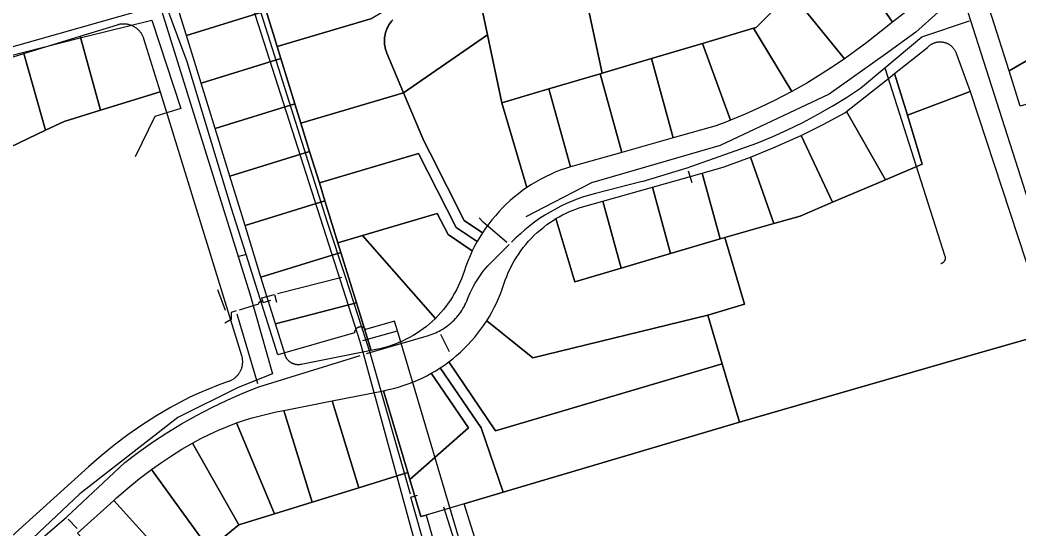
# Model space of a CAD drawing. Extents: x 1876309 to 1899261, y 443723 to 466661.
# Drawn here: x 1885614 to 1887048, y 454662 to 455393 of the extents above; entities that cross this region are included whole.
import ezdxf

# ---------------------------------------------------------------- set-up
doc = ezdxf.new("R2010")
doc.units = 0
doc.header["$MEASUREMENT"] = 0
for name, color, linetype in [('Parcels', 31, 'Continuous'), ('Roads', 7, 'Continuous'), ('Waterlines', 5, 'Continuous')]:
    doc.layers.add(name, color=color, linetype=linetype)

msp = doc.modelspace()

# ---------------------------------------------------------------- linework, layer by layer
at = {"layer": 'Parcels'}
for points in [[(1886428.8, 455414.5), (1886423.3, 455547.1), (1886574.2, 455528.3), (1886789.6, 455501.4), (1886720.9, 455432.3), (1886671, 455382.2), (1886667.2, 455381), (1886593.7, 455359.3), (1886520.5, 455337.7), (1886449.9, 455316.8), (1886428.8, 455414.5)], [(1885967.3, 455406.2), (1885949, 455465.6), (1886073, 455502.4), (1886113.2, 455408.8), (1886203.6, 455463.3), (1886204.2, 455461.7), (1886204.9, 455460.2), (1886205.6, 455458.7), (1886206.3, 455457.2), (1886207.1, 455455.7), (1886208, 455454.3), (1886208.9, 455452.9), (1886209.8, 455451.5), (1886210.8, 455450.2), (1886119.1, 455394.9), (1885983.2, 455354.7), (1885967.3, 455406.2)], [(1886866.9, 455389.8), (1886829.7, 455360.6), (1886813.8, 455348.6), (1886797.6, 455337), (1886720.9, 455432.3), (1886789.6, 455501.4), (1886866.9, 455389.8)], [(1885949, 455465.6), (1885967.3, 455406.2), (1885852.6, 455370.8), (1885832.7, 455435.3), (1885947.4, 455470.7), (1885949, 455465.6)], [(1887107.1, 455463.9), (1887133.4, 455377.2), (1887034.1, 455319.9), (1886998.9, 455431.3), (1887107.1, 455463.9)], [(1886722.4, 455290.5), (1886667.2, 455381), (1886671, 455382.2), (1886720.9, 455432.3), (1886797.6, 455337), (1886784.6, 455328.2), (1886764.3, 455315), (1886743.5, 455302.5), (1886722.4, 455290.5)], [(1885983.2, 455354.7), (1885988.5, 455337.5), (1885873.8, 455302.1), (1885852.6, 455370.8), (1885967.3, 455406.2), (1885983.2, 455354.7)], [(1885699.9, 455369.6), (1885753.7, 455386.2), (1885754.7, 455386.5), (1885755.7, 455386.8), (1885756.7, 455387), (1885757.8, 455387.2), (1885758.8, 455387.3), (1885759.9, 455387.4), (1885760.9, 455387.5), (1885761.9, 455387.5), (1885763, 455387.5), (1885764, 455387.5), (1885765.1, 455387.4), (1885766.1, 455387.3), (1885767.2, 455387.2), (1885768.2, 455387), (1885769.2, 455386.8), (1885770.2, 455386.5), (1885771.2, 455386.2), (1885772.2, 455385.9), (1885773.2, 455385.6), (1885774.2, 455385.2), (1885775.1, 455384.8), (1885776.1, 455384.3), (1885777, 455383.8), (1885777.9, 455383.3), (1885778.8, 455382.7), (1885779.7, 455382.2), (1885780.5, 455381.5), (1885781.4, 455380.9), (1885782.2, 455380.2), (1885782.9, 455379.5), (1885783.7, 455378.8), (1885784.4, 455378.1), (1885785.1, 455377.3), (1885785.8, 455376.5), (1885786.4, 455375.7), (1885787.1, 455374.8), (1885787.6, 455373.9), (1885788.2, 455373.1), (1885788.7, 455372.2), (1885789.2, 455371.2), (1885789.7, 455370.3), (1885790.1, 455369.3), (1885790.5, 455368.4), (1885790.9, 455367.4), (1885791.2, 455366.4), (1885814.8, 455289.9), (1885729.3, 455263.5), (1885699.9, 455369.6)], [(1886634.1, 455249.1), (1886593.7, 455359.3), (1886667.2, 455381), (1886722.4, 455290.5), (1886697.1, 455277.3), (1886676.4, 455267.3), (1886655.3, 455257.9), (1886634.1, 455249.1)], [(1885619.2, 455344.8), (1885699.9, 455369.6), (1885729.3, 455263.5), (1885677, 455247.4), (1885650.4, 455234.7), (1885619.2, 455344.8)], [(1886341.8, 455152.5), (1886335.5, 455148.2), (1886329.5, 455143.6), (1886323.5, 455138.8), (1886317.7, 455133.8), (1886312.1, 455128.7), (1886306.7, 455123.3), (1886301.4, 455117.8), (1886296.4, 455112.1), (1886291.5, 455106.2), (1886286.8, 455100.2), (1886282.3, 455094.1), (1886278, 455087.7), (1886251.6, 455105.4), (1886202.8, 455201.8), (1886193.7, 455219.7), (1886164.6, 455288.5), (1886285.2, 455371.7), (1886305.9, 455274.3), (1886341.8, 455152.5)], [(1887211.8, 455317.2), (1887050.2, 455269.1), (1887034.1, 455319.9), (1887133.4, 455377.2), (1887139.3, 455358), (1887194.3, 455374), (1887211.8, 455317.2)], [(1886551.7, 455223.9), (1886520.5, 455337.7), (1886593.7, 455359.3), (1886634.1, 455249.1), (1886624.9, 455245.3), (1886615.5, 455241.9), (1886614.8, 455241.7), (1886551.7, 455223.9)], [(1886888.1, 455256.4), (1886869.8, 455316), (1886916.8, 455353.3), (1886917.4, 455353.9), (1886917.9, 455354.5), (1886918.6, 455355.1), (1886919.2, 455355.7), (1886919.8, 455356.2), (1886920.5, 455356.7), (1886921.2, 455357.2), (1886921.9, 455357.7), (1886922.6, 455358.1), (1886923.3, 455358.5), (1886924.1, 455358.9), (1886924.9, 455359.3), (1886925.6, 455359.6), (1886926.4, 455360), (1886927.2, 455360.2), (1886928, 455360.5), (1886928.8, 455360.7), (1886929.6, 455360.9), (1886930.5, 455361.1), (1886931.3, 455361.3), (1886932.1, 455361.4), (1886933, 455361.5), (1886933.8, 455361.5), (1886934.7, 455361.6), (1886935.5, 455361.6), (1886936.4, 455361.5), (1886937.2, 455361.5), (1886938, 455361.4), (1886938.9, 455361.3), (1886939.7, 455361.1), (1886940.5, 455361), (1886941.4, 455360.8), (1886942.2, 455360.5), (1886943, 455360.3), (1886943.8, 455360), (1886944.6, 455359.7), (1886945.3, 455359.3), (1886946.1, 455359), (1886946.8, 455358.6), (1886947.6, 455358.2), (1886948.3, 455357.7), (1886949, 455357.3), (1886949.7, 455356.8), (1886950.4, 455356.3), (1886951, 455355.7), (1886951.7, 455355.2), (1886952.3, 455354.6), (1886952.9, 455354), (1886953.4, 455353.4), (1886954, 455352.7), (1886954.5, 455352.1), (1886955, 455351.4), (1886955.5, 455350.7), (1886956, 455350), (1886956.4, 455349.3), (1886956.8, 455348.5), (1886957.2, 455347.8), (1886957.5, 455347), (1886957.9, 455346.2), (1886958.2, 455345.4), (1886958.4, 455344.6), (1886958.7, 455343.8), (1886978.2, 455290.3), (1886888.1, 455256.4)], [(1885587.8, 455204.9), (1885537.7, 455319.7), (1885619.2, 455344.8), (1885650.4, 455234.7), (1885587.8, 455204.9)], [(1885893.9, 455237.1), (1885873.8, 455302.1), (1885988.5, 455337.5), (1886008.6, 455272.5), (1885893.9, 455237.1)], [(1886446.9, 455315.9), (1886449.9, 455316.8), (1886520.5, 455337.7), (1886551.7, 455223.9), (1886477.9, 455203), (1886446.9, 455315.9)], [(1886446.9, 455315.9), (1886477.9, 455203), (1886409.5, 455183.7), (1886404.2, 455182.2), (1886373.4, 455294.3), (1886446.9, 455315.9)], [(1886856.6, 455163.5), (1886800.8, 455261.4), (1886863.2, 455310.8), (1886869.8, 455316), (1886888.1, 455256.4), (1886909.3, 455185.9), (1886856.6, 455163.5)], [(1886305.9, 455274.3), (1886373.4, 455294.3), (1886404.2, 455182.2), (1886396.9, 455179.8), (1886389.6, 455177.3), (1886382.4, 455174.4), (1886375.4, 455171.3), (1886368.4, 455168), (1886361.6, 455164.5), (1886354.8, 455160.7), (1886348.3, 455156.7), (1886341.8, 455152.5), (1886305.9, 455274.3)], [(1886029.7, 455204.3), (1886017.1, 455244.9), (1886164.6, 455288.5), (1886193.7, 455219.7), (1886202.8, 455201.8), (1886251.6, 455105.4), (1886278, 455087.7), (1886274, 455081.4), (1886270.2, 455074.9), (1886240, 455095.2), (1886186.2, 455201.4), (1886043.6, 455159.2), (1886029.7, 455204.3)], [(1887092.1, 454943.9), (1887000, 454917.8), (1886647, 454815.7), (1886622.1, 454899.7), (1886601.5, 454969.4), (1886654.3, 454985), (1886625.9, 455080.9), (1886696.1, 455100.9), (1886734, 455111.6), (1886780.6, 455131.4), (1886856.6, 455163.5), (1886909.3, 455185.9), (1886888.1, 455256.4), (1886978.2, 455290.3), (1887092.1, 454943.9)], [(1886017.1, 455244.9), (1886029.7, 455204.3), (1885915, 455168.9), (1885893.9, 455237.1), (1886008.6, 455272.5), (1886017.1, 455244.9)], [(1886856.6, 455163.5), (1886780.6, 455131.4), (1886735.4, 455227.4), (1886767.1, 455243), (1886798.4, 455259.5), (1886800.8, 455261.4), (1886856.6, 455163.5)], [(1886735.4, 455227.4), (1886780.6, 455131.4), (1886734, 455111.6), (1886696.1, 455100.9), (1886662.7, 455196.1), (1886695.6, 455209.6), (1886728.1, 455224), (1886735.4, 455227.4)], [(1886043.6, 455159.2), (1886051.5, 455133.6), (1885936.9, 455098.1), (1885915, 455168.9), (1886029.7, 455204.3), (1886043.6, 455159.2)], [(1886051.5, 455133.6), (1886043.6, 455159.2), (1886186.2, 455201.4), (1886240, 455095.2), (1886270.2, 455074.9), (1886266.6, 455068.3), (1886263.3, 455061.5), (1886228.4, 455084.9), (1886212.9, 455115.4), (1886105.7, 455083.7), (1886070.2, 455073.2), (1886051.5, 455133.6)], [(1886696.1, 455100.9), (1886625.9, 455080.9), (1886619.5, 455079), (1886593.5, 455173.3), (1886625.1, 455182.2), (1886657.6, 455194.2), (1886662.7, 455196.1), (1886696.1, 455100.9)], [(1886619.5, 455079), (1886548.1, 455057.8), (1886521.9, 455153.1), (1886593.5, 455173.3), (1886619.5, 455079)], [(1886548.1, 455057.8), (1886477.2, 455036.8), (1886450.8, 455133), (1886521.9, 455153.1), (1886548.1, 455057.8)], [(1886070.2, 455073.2), (1886074.4, 455059.5), (1885959.7, 455024.1), (1885936.9, 455098.1), (1886051.5, 455133.6), (1886070.2, 455073.2)], [(1886450.8, 455133), (1886477.2, 455036.8), (1886410.3, 455017), (1886383.4, 455107.9), (1886388.1, 455110.6), (1886393, 455113.2), (1886397.9, 455115.7), (1886402.9, 455117.9), (1886408, 455120), (1886413.1, 455122), (1886418.4, 455123.8), (1886423.6, 455125.4), (1886450.8, 455133)], [(1886263.3, 455061.5), (1886260, 455054.3), (1886256.9, 455047), (1886254.1, 455039.6), (1886251.5, 455032.1), (1886249.7, 455026.7), (1886247.7, 455021.3), (1886245.5, 455016.1), (1886243.1, 455010.9), (1886240.6, 455005.8), (1886237.9, 455000.8), (1886235, 454995.9), (1886231.9, 454991.1), (1886228.7, 454986.4), (1886225.3, 454981.9), (1886221.7, 454977.4), (1886218.1, 454973.1), (1886214.2, 454968.9), (1886210.2, 454964.8), (1886105.7, 455083.7), (1886212.9, 455115.4), (1886228.4, 455084.9), (1886263.3, 455061.5)], [(1886284.1, 454961.3), (1886287.9, 454967.5), (1886291.5, 454973.8), (1886294.9, 454980.2), (1886298.1, 454986.7), (1886301.1, 454993.4), (1886303.8, 455000.1), (1886306.4, 455006.9), (1886308.7, 455013.8), (1886310.6, 455019.4), (1886312.7, 455025), (1886315, 455030.5), (1886317.5, 455035.9), (1886320.2, 455041.2), (1886323.1, 455046.5), (1886326.2, 455051.6), (1886329.4, 455056.6), (1886332.8, 455061.5), (1886336.4, 455066.3), (1886340.1, 455070.9), (1886344, 455075.4), (1886348.1, 455079.8), (1886352.3, 455084), (1886356.6, 455088.1), (1886361.1, 455092), (1886365.8, 455095.8), (1886370.5, 455099.4), (1886375.4, 455102.8), (1886379.3, 455105.4), (1886383.4, 455107.9), (1886410.3, 455017), (1886477.2, 455036.8), (1886548.1, 455057.8), (1886619.5, 455079), (1886625.9, 455080.9), (1886654.3, 454985), (1886601.5, 454969.4), (1886350.4, 454908), (1886284.1, 454961.3)], [(1886074.4, 455059.5), (1886070.2, 455073.2), (1886105.7, 455083.7), (1886210.2, 454964.8), (1886206.1, 454960.8), (1886201.7, 454957), (1886197.3, 454953.3), (1886192.7, 454949.8), (1886188, 454946.4), (1886183.2, 454943.2), (1886178.3, 454940.2), (1886173.3, 454937.4), (1886168.2, 454934.7), (1886163, 454932.2), (1886157.7, 454929.9), (1886152.4, 454927.8), (1886146.9, 454925.8), (1886141.5, 454924.1), (1886135.9, 454922.5), (1886130.3, 454921.2), (1886124.7, 454920), (1886117.9, 454918.7), (1886096.8, 454987), (1886074.4, 455059.5)], [(1885980.5, 454957), (1885959.7, 455024.1), (1886074.4, 455059.5), (1886096.8, 454987), (1885980.5, 454957)], [(1885980.5, 454957), (1886096.8, 454987), (1886117.9, 454918.7), (1886017.3, 454898.6), (1886016.6, 454898.5), (1886015.9, 454898.4), (1886015.2, 454898.3), (1886014.5, 454898.3), (1886013.8, 454898.2), (1886013.1, 454898.2), (1886012.4, 454898.3), (1886011.7, 454898.3), (1886011, 454898.4), (1886010.3, 454898.5), (1886009.6, 454898.6), (1886009, 454898.7), (1886008.3, 454898.9), (1886007.6, 454899.1), (1886006.9, 454899.3), (1886006.3, 454899.5), (1886005.6, 454899.8), (1886005, 454900.1), (1886004.4, 454900.4), (1886003.7, 454900.7), (1886003.1, 454901.1), (1886002.5, 454901.4), (1886002, 454901.8), (1886001.4, 454902.2), (1886000.8, 454902.6), (1886000.3, 454903.1), (1885999.8, 454903.6), (1885999.3, 454904), (1885998.8, 454904.5), (1885998.3, 454905.1), (1885997.9, 454905.6), (1885997.4, 454906.1), (1885997, 454906.7), (1885996.6, 454907.3), (1885996.3, 454907.9), (1885995.9, 454908.5), (1885995.6, 454909.1), (1885995.3, 454909.7), (1885995, 454910.4), (1885994.7, 454911), (1885994.5, 454911.7), (1885994.3, 454912.3), (1885980.5, 454957)], [(1886622.1, 454899.7), (1886296.8, 454803.6), (1886229.4, 454902.2), (1886235.2, 454906.8), (1886240.8, 454911.5), (1886246.3, 454916.3), (1886251.7, 454921.4), (1886256.8, 454926.6), (1886261.8, 454932), (1886266.7, 454937.6), (1886271.3, 454943.3), (1886275.7, 454949.1), (1886280, 454955.1), (1886284.1, 454961.3), (1886350.4, 454908), (1886601.5, 454969.4), (1886622.1, 454899.7)], [(1887092.1, 454943.9), (1887423.8, 453869.4), (1886998.8, 453771.7), (1886572.4, 453676), (1886251.4, 454698.6), (1886307.8, 454715.3), (1886647, 454815.7), (1887000, 454917.8), (1887092.1, 454943.9)], [(1886217.1, 454893.7), (1886275.9, 454807.6), (1886307.8, 454715.3), (1886251.4, 454698.6), (1886196.9, 454682.5), (1886189.3, 454680.3), (1886173.5, 454733.6), (1886257.7, 454807.7), (1886204.2, 454885.9), (1886210.7, 454889.7), (1886217.1, 454893.7)], [(1886229.4, 454902.2), (1886296.8, 454803.6), (1886622.1, 454899.7), (1886647, 454815.7), (1886307.8, 454715.3), (1886275.9, 454807.6), (1886217.1, 454893.7), (1886223.3, 454897.8), (1886229.4, 454902.2)], [(1886170.6, 454743.4), (1886135.7, 454861), (1886142.9, 454862.5), (1886150, 454864.2), (1886157.1, 454866.1), (1886164.1, 454868.3), (1886171, 454870.7), (1886177.8, 454873.3), (1886184.6, 454876.1), (1886191.2, 454879.1), (1886197.8, 454882.4), (1886204.2, 454885.9), (1886257.7, 454807.7), (1886173.5, 454733.6), (1886170.6, 454743.4)], [(1886135.7, 454861), (1886170.6, 454743.4), (1886100.3, 454721.7), (1886061.8, 454846.3), (1886135.7, 454861)], [(1886033.4, 454701), (1885992.8, 454832.6), (1886061.8, 454846.3), (1886100.3, 454721.7), (1886033.4, 454701)], [(1885979.1, 454684.3), (1885924.8, 454814.7), (1885936, 454818.5), (1885947.3, 454821.9), (1885958.7, 454825.1), (1885970.2, 454827.9), (1885981.7, 454830.4), (1885992.8, 454832.6), (1886033.4, 454701), (1885979.1, 454684.3)], [(1885924.8, 454814.7), (1885979.1, 454684.3), (1885927.9, 454668.5), (1885861.2, 454785.8), (1885873.6, 454792.3), (1885886.2, 454798.5), (1885898.9, 454804.2), (1885911.8, 454809.7), (1885924.8, 454814.7)], [(1885885.6, 454633.7), (1885802.4, 454747.9), (1885816.7, 454758), (1885831.3, 454767.7), (1885846.1, 454777), (1885861.2, 454785.8), (1885927.9, 454668.5), (1885885.6, 454633.7)], [(1885979.1, 454684.3), (1886033.4, 454701), (1886100.3, 454721.7), (1886170.6, 454743.4), (1886173.5, 454733.6), (1886189.3, 454680.3), (1886196.9, 454682.5), (1886250.1, 454495.4), (1886199.1, 454479.9), (1886148.1, 454464.3), (1886099.9, 454449.6), (1885927.6, 454397), (1885903.4, 454389.6), (1885759.9, 454345.8), (1885739.3, 454412.6), (1885720.1, 454474.7), (1885714.5, 454492.9), (1885734.7, 454509.6), (1885788.8, 454554.1), (1885843, 454598.6), (1885885.6, 454633.7), (1885927.9, 454668.5), (1885979.1, 454684.3)], [(1885802.4, 454747.9), (1885885.6, 454633.7), (1885843, 454598.6), (1885748.3, 454703.6), (1885752.1, 454707.1), (1885768.4, 454721.2), (1885785.2, 454734.9), (1885802.4, 454747.9)], [(1885748.3, 454703.6), (1885843, 454598.6), (1885788.8, 454554.1), (1885696.3, 454656.7), (1885748.3, 454703.6)]]:
    msp.add_lwpolyline(points, close=True, dxfattribs=at)
for points in [[(1886910.9, 455424.3), (1886866.9, 455389.8), (1886789.6, 455501.4)], [(1886271.6, 455435.3), (1886285.2, 455371.7), (1886164.6, 455288.5), (1886140.6, 455345.3), (1886140.1, 455346.7), (1886139.5, 455348.2), (1886139, 455349.7), (1886138.6, 455351.2), (1886138.2, 455352.7), (1886137.9, 455354.2), (1886137.6, 455355.8), (1886137.4, 455357.3), (1886137.3, 455358.9), (1886137.2, 455360.5), (1886137.1, 455362), (1886137.1, 455363.6), (1886137.2, 455365.2), (1886137.3, 455366.7), (1886137.4, 455368.3), (1886137.6, 455369.8), (1886137.9, 455371.4), (1886138.2, 455372.9), (1886138.6, 455374.4), (1886139.1, 455375.9), (1886139.5, 455377.4), (1886140.1, 455378.9), (1886140.7, 455380.4), (1886141.3, 455381.8), (1886142, 455383.2), (1886142.7, 455384.6), (1886143.5, 455385.9), (1886144.3, 455387.3), (1886145.2, 455388.6), (1886146.1, 455389.8), (1886147.1, 455391.1), (1886148.1, 455392.3), (1886149.2, 455393.4)], [(1886428.8, 455414.5), (1886449.9, 455316.8), (1886446.9, 455315.9), (1886373.4, 455294.3), (1886305.9, 455274.3), (1886305.9, 455274.3), (1886285.2, 455371.7), (1886271.6, 455435.3)], [(1886149.2, 455393.4), (1886148.1, 455392.3), (1886147.1, 455391.1), (1886146.1, 455389.8), (1886145.2, 455388.6), (1886144.3, 455387.3), (1886143.5, 455385.9), (1886142.7, 455384.6), (1886142, 455383.2), (1886141.3, 455381.8), (1886140.7, 455380.4), (1886140.1, 455378.9), (1886139.5, 455377.4), (1886139.1, 455375.9), (1886138.6, 455374.4), (1886138.2, 455372.9), (1886137.9, 455371.4), (1886137.6, 455369.8), (1886137.4, 455368.3), (1886137.3, 455366.7), (1886137.2, 455365.2), (1886137.1, 455363.6), (1886137.1, 455362), (1886137.2, 455360.5), (1886137.3, 455358.9), (1886137.4, 455357.3), (1886137.6, 455355.8), (1886137.9, 455354.2), (1886138.2, 455352.7), (1886138.6, 455351.2), (1886139, 455349.7), (1886139.5, 455348.2), (1886140.1, 455346.7), (1886140.6, 455345.3), (1886164.6, 455288.5), (1886017.1, 455244.9), (1886008.6, 455272.5), (1885988.5, 455337.5), (1885988.5, 455337.5), (1885983.2, 455354.7), (1886119.1, 455394.9)], [(1885587.8, 455204.9), (1885650.4, 455234.7), (1885677, 455247.4), (1885729.3, 455263.5), (1885814.8, 455289.9), (1885931.8, 454911.3), (1885932.1, 454910.3), (1885932.3, 454909.3), (1885932.6, 454908.3), (1885932.7, 454907.2), (1885932.9, 454906.2), (1885933, 454905.2), (1885933.1, 454904.2), (1885933.1, 454903.1), (1885933.1, 454902.1), (1885933.1, 454901.1), (1885933, 454900), (1885932.9, 454899), (1885932.8, 454898), (1885932.6, 454897), (1885932.4, 454896), (1885932.2, 454895), (1885931.9, 454894), (1885931.6, 454893), (1885931.3, 454892), (1885930.9, 454891), (1885930.5, 454890.1), (1885930.1, 454889.2), (1885929.6, 454888.2), (1885929.1, 454887.3), (1885928.6, 454886.5), (1885928, 454885.6), (1885927.4, 454884.8), (1885926.8, 454883.9), (1885926.1, 454883.1), (1885925.5, 454882.3), (1885924.7, 454881.6), (1885924, 454880.9), (1885923.3, 454880.2), (1885922.5, 454879.5), (1885921.7, 454878.8), (1885920.9, 454878.2), (1885920, 454877.6), (1885919.2, 454877), (1885918.3, 454876.5), (1885917.4, 454876), (1885916.5, 454875.5), (1885915.5, 454875.1), (1885914.6, 454874.7), (1885913.6, 454874.3), (1885912.7, 454874), (1885898.4, 454868.9), (1885884.2, 454863.4), (1885870.3, 454857.4), (1885856.5, 454851), (1885843, 454844.2), (1885829.7, 454836.9), (1885808.9, 454824.5), (1885788.5, 454811.3), (1885768.5, 454797.4), (1885749.1, 454782.8), (1885730.2, 454767.5), (1885711.9, 454751.6), (1885531.6, 454589)]]:
    msp.add_lwpolyline(points, dxfattribs=at)
at = {"layer": 'Roads'}
msp.add_line((1885814.4, 455414), (1885533.8, 455334.8), dxfattribs=at)
for points in [[(1886963.5, 455440.5), (1886932.3, 455404.1), (1886900.3, 455375.4), (1886856.5, 455343.9), (1886775.9, 455286.4), (1886619.5, 455212.8), (1886434.3, 455159.4), (1886340.2, 455110.6)], [(1886963.5, 455440.5), (1887213, 454661), (1887209.4, 454661.4)], [(1885814.4, 455414), (1885943.9, 454999.9), (1885976.5, 454885)], [(1885976.5, 454885), (1885926.9, 454865.5), (1885840.5, 454822.3), (1885699.5, 454712.9), (1885547.3, 454569.9), (1885534.3, 454550.3), (1885526.2, 454529.2), (1885525.4, 454504.7), (1885529, 454475.6), (1885545.1, 454417.4)], [(1886222.1, 454694.4), (1886270.3, 454541.6), (1886291.6, 454517.1), (1886374.5, 454258), (1886368.9, 454230.4), (1886444.1, 453988.5)]]:
    msp.add_lwpolyline(points, dxfattribs=at)
at = {"layer": 'Waterlines', "color": 3}
for p, q in [((1885908.5, 455534.2), (1886101.7, 454931.5)), ((1886106.3, 454932.8), (1886155.7, 454947)), ((1886101.7, 454931.5), (1886106.9, 454913))]:
    msp.add_line(p, q, dxfattribs=at)
at = {"layer": 'Waterlines', "color": 5}
for p, q in [((1885698, 455367), (1885709.8, 455369.8)), ((1886821, 455295), (1886855.9, 455324.3)), ((1886855.9, 455324.3), (1886942, 455054)), ((1886507, 455161), (1886572, 455181)), ((1886573.5, 455176.4), (1886578.7, 455159.9)), ((1886279, 455103), (1886273, 455109)), ((1886312.8, 455073.7), (1886279, 455103)), ((1885938.4, 455056.4), (1885926, 455053)), ((1886075.9, 455023.5), (1885983.7, 455000.1)), ((1886080.7, 455024.7), (1886116.3, 454915.9)), ((1885908.7, 454976.1), (1885898, 455005.8)), ((1885979, 454999), (1885982.2, 454988.1)), ((1885963.1, 454987.6), (1885974, 454991)), ((1885924.1, 454975.6), (1885916.9, 454973.4)), ((1885955.3, 454870.9), (1885925.5, 454970.8)), ((1886217.8, 454942.3), (1886230.1, 454917)), ((1885956.7, 454866.3), (1886102.3, 454911.6)), ((1886116.3, 454915.9), (1886173.9, 454713.1)), ((1886175.2, 454708.4), (1886184.4, 454711.2)), ((1885683.1, 454676.8), (1885695.7, 454663))]:
    msp.add_line(p, q, dxfattribs=at)
at = {"layer": 'Waterlines', "color": 1}
for points in [[(1885938.4, 455056.4), (1885917, 455124), (1885854, 455333), (1885744.7, 455626.5)], [(1886155.7, 454947), (1886151.6, 454960.9), (1886110, 454948.9), (1886109.8, 454949.1), (1886109.6, 454949.4), (1886109.4, 454949.6), (1886109.2, 454949.8), (1886109, 454950), (1886108.8, 454950.2), (1886108.5, 454950.4), (1886108.3, 454950.6), (1886108, 454950.8), (1886107.8, 454951), (1886107.5, 454951.2), (1886107.3, 454951.3), (1886107, 454951.5), (1886106.7, 454951.6), (1886106.4, 454951.7), (1886106.1, 454951.8), (1886105.9, 454952), (1886105.6, 454952.1), (1886105.3, 454952.1), (1886105, 454952.2), (1886104.7, 454952.3), (1886104.4, 454952.3), (1886104.1, 454952.4), (1886103.7, 454952.4), (1886103.4, 454952.5), (1886103.1, 454952.5), (1886102.8, 454952.5), (1886102.5, 454952.5), (1886102.2, 454952.4), (1886101.9, 454952.4), (1886101.6, 454952.4), (1886101.3, 454952.3), (1886101, 454952.3), (1886100.7, 454952.2), (1886100.4, 454952.1), (1886100.1, 454952), (1886099.8, 454951.9), (1886099.5, 454951.8), (1886099.2, 454951.7), (1886098.9, 454951.6), (1886098.7, 454951.4), (1886098.4, 454951.3), (1886098.1, 454951.1), (1886097.9, 454950.9), (1886097.6, 454950.8), (1886097.4, 454950.6), (1886097.1, 454950.4), (1886096.9, 454950.2), (1886096.7, 454950), (1886096.4, 454949.7), (1886096.2, 454949.5), (1886096, 454949.3), (1886095.8, 454949), (1886095.6, 454948.8), (1886095.5, 454948.5), (1886095.3, 454948.3), (1886095.1, 454948), (1886095, 454947.8), (1886094.8, 454947.5), (1886094.7, 454947.2), (1886094.6, 454946.9), (1886094.5, 454946.6), (1886094.4, 454946.3), (1886094.3, 454946), (1886094.2, 454945.7), (1886094.1, 454945.4), (1886094.1, 454945.1), (1886094, 454944.8), (1886094, 454944.5), (1886093.9, 454944.2), (1885984.1, 454912.4), (1885938.4, 455056.4)], [(1886383, 454241.6), (1886287.1, 454559.8), (1886286.3, 454562.2), (1886285.4, 454564.7), (1886284.5, 454567.1), (1886283.4, 454569.5), (1886282.3, 454571.8), (1886281.1, 454574.1), (1886279.8, 454576.4), (1886278.5, 454578.6), (1886277, 454580.8), (1886275.5, 454582.9), (1886273.9, 454585), (1886272.3, 454587), (1886270.6, 454589), (1886268.8, 454590.9), (1886266.9, 454592.7), (1886265, 454594.5), (1886263.1, 454596.2), (1886261, 454597.8), (1886259, 454599.4), (1886155.7, 454947)]]:
    msp.add_lwpolyline(points, dxfattribs=at)
at = {"layer": 'Waterlines', "color": 5}
for points in [[(1885948, 455440), (1886055, 455103), (1886080.7, 455024.7)], [(1885709.8, 455369.8), (1885803.2, 455392.9), (1885844.8, 455266.1)], [(1886855.9, 455324.3), (1886909, 455369), (1886977.4, 455391.5)], [(1885545.5, 455328.1), (1885698, 455367)], [(1886572, 455181), (1886649, 455208), (1886671.7, 455216.4), (1886694, 455225.5), (1886716.1, 455235.3), (1886737.9, 455245.9), (1886759.2, 455257.1), (1886780.2, 455269.1), (1886800.8, 455281.7), (1886821, 455295)], [(1885844.8, 455266.1), (1885807.1, 455254.5), (1885779, 455196.4)], [(1886507, 455161), (1886440, 455144), (1886431.5, 455141.7), (1886423.1, 455139.1), (1886414.7, 455136.2), (1886406.5, 455133), (1886398.4, 455129.5), (1886390.4, 455125.7), (1886382.6, 455121.7), (1886374.9, 455117.4), (1886367.3, 455112.8), (1886360, 455108), (1886352.8, 455102.9), (1886345.7, 455097.6), (1886338.9, 455092), (1886332.3, 455086.2), (1886325.8, 455080.2), (1886319.6, 455073.9)], [(1886215.7, 454946.5), (1886218.3, 454948), (1886220.9, 454949.5), (1886223.4, 454951.1), (1886225.9, 454952.7), (1886228.3, 454954.5), (1886230.6, 454956.3), (1886232.9, 454958.3), (1886235, 454960.3), (1886237.2, 454962.3), (1886239.2, 454964.5), (1886241.2, 454966.7), (1886243.1, 454969), (1886244.9, 454971.3), (1886246.7, 454973.8), (1886248.3, 454976.2), (1886249.9, 454978.8), (1886251.4, 454981.3), (1886252.7, 454984), (1886254, 454986.6), (1886255.2, 454989.4), (1886256.3, 454992.1), (1886258.2, 454996.9), (1886260.3, 455001.6), (1886262.6, 455006.3), (1886264.9, 455010.8), (1886267.5, 455015.3), (1886270.2, 455019.7), (1886273, 455024), (1886276, 455028.2), (1886279.1, 455032.3), (1886282.4, 455036.2), (1886285.8, 455040.1), (1886289.3, 455043.9), (1886316.4, 455070.6)], [(1886942, 455054), (1886942.1, 455053.7), (1886942.2, 455053.4), (1886942.2, 455053.1), (1886942.3, 455052.8), (1886942.3, 455052.5), (1886942.4, 455052.3), (1886942.4, 455052), (1886942.4, 455051.7), (1886942.4, 455051.4), (1886942.4, 455051.1), (1886942.4, 455050.8), (1886942.4, 455050.5), (1886942.3, 455050.2), (1886942.3, 455049.9), (1886942.2, 455049.6), (1886942.2, 455049.3), (1886942.1, 455049), (1886942, 455048.7), (1886941.9, 455048.4), (1886941.8, 455048.2), (1886941.7, 455047.9), (1886941.6, 455047.6), (1886941.4, 455047.3), (1886941.3, 455047.1), (1886941.1, 455046.8), (1886941, 455046.6), (1886940.8, 455046.3), (1886940.6, 455046.1), (1886940.4, 455045.9), (1886940.2, 455045.6), (1886940, 455045.4), (1886939.8, 455045.2), (1886939.6, 455045), (1886939.4, 455044.8), (1886939.2, 455044.6), (1886938.9, 455044.4), (1886938.7, 455044.3), (1886938.4, 455044.1), (1886938.2, 455043.9), (1886937.9, 455043.8), (1886937.7, 455043.6), (1886937.4, 455043.5), (1886937.1, 455043.4), (1886936.8, 455043.3), (1886936.6, 455043.2), (1886936.3, 455043.1), (1886936, 455043)], [(1885963.1, 454987.6), (1885961, 454994), (1885979, 454999)], [(1885928.9, 454977), (1885956.8, 454985.6), (1885956.8, 454985.8), (1885956.8, 454985.9), (1885956.8, 454986), (1885956.8, 454986.1), (1885956.8, 454986.2), (1885956.8, 454986.3), (1885956.8, 454986.5), (1885956.8, 454986.6), (1885956.9, 454986.7), (1885956.9, 454986.8), (1885956.9, 454986.9), (1885957, 454987), (1885957, 454987.1), (1885957.1, 454987.3), (1885957.1, 454987.4), (1885957.2, 454987.5), (1885957.2, 454987.6), (1885957.3, 454987.7), (1885957.3, 454987.8), (1885957.4, 454987.9), (1885957.5, 454988), (1885957.5, 454988.1), (1885957.6, 454988.1), (1885957.7, 454988.2), (1885957.8, 454988.3), (1885957.9, 454988.4), (1885957.9, 454988.5), (1885958, 454988.6), (1885958.1, 454988.6), (1885958.2, 454988.7), (1885958.3, 454988.8), (1885958.4, 454988.8), (1885958.5, 454988.9), (1885958.6, 454988.9), (1885958.7, 454989), (1885958.8, 454989), (1885959, 454989.1), (1885959.1, 454989.1), (1885959.2, 454989.2), (1885959.3, 454989.2), (1885959.4, 454989.2), (1885959.5, 454989.2), (1885959.6, 454989.3), (1885959.7, 454989.3), (1885959.9, 454989.3), (1885960, 454989.3), (1885960.1, 454989.3), (1885960.2, 454989.3), (1885960.3, 454989.3), (1885960.5, 454989.3), (1885960.6, 454989.3), (1885960.7, 454989.3), (1885960.8, 454989.2), (1885960.9, 454989.2), (1885961, 454989.2), (1885961.1, 454989.2), (1885961.3, 454989.1), (1885961.4, 454989.1), (1885961.5, 454989), (1885961.6, 454989), (1885961.7, 454989), (1885961.8, 454988.9), (1885961.9, 454988.8), (1885962, 454988.8), (1885962.1, 454988.7), (1885962.2, 454988.6), (1885962.3, 454988.6), (1885962.4, 454988.5), (1885962.5, 454988.4), (1885962.5, 454988.3), (1885962.6, 454988.3), (1885962.7, 454988.2), (1885962.8, 454988.1), (1885962.9, 454988), (1885962.9, 454987.9), (1885963, 454987.8), (1885963.1, 454987.7), (1885963.1, 454987.6)], [(1885916.9, 454973.4), (1885917, 454963), (1885908, 454958)], [(1886111.5, 454914.3), (1886200.4, 454940.4), (1886203, 454941.2), (1886205.6, 454942.1), (1886208.2, 454943.1), (1886210.7, 454944.2), (1886213.2, 454945.3), (1886215.7, 454946.5)], [(1885680.6, 454679.6), (1885764.4, 454757.8), (1885784, 454772.8), (1885804.1, 454787), (1885824.6, 454800.6), (1885845.6, 454813.4), (1885867.1, 454825.5), (1885889, 454836.9), (1885911.2, 454847.5), (1885933.8, 454857.3), (1885956.7, 454866.3)], [(1886214.6, 454567.9), (1886175.2, 454708.4)], [(1885549, 454566.5), (1885680.6, 454679.6)]]:
    msp.add_lwpolyline(points, dxfattribs=at)
at = {"layer": 'Waterlines', "color": 3}
msp.add_lwpolyline([(1886106.9, 454913), (1886202, 454566), (1886272, 454550), (1886547, 453656), (1887551, 453887), (1887617.2, 453666.2)], dxfattribs=at)

doc.saveas('drawing.dxf')
